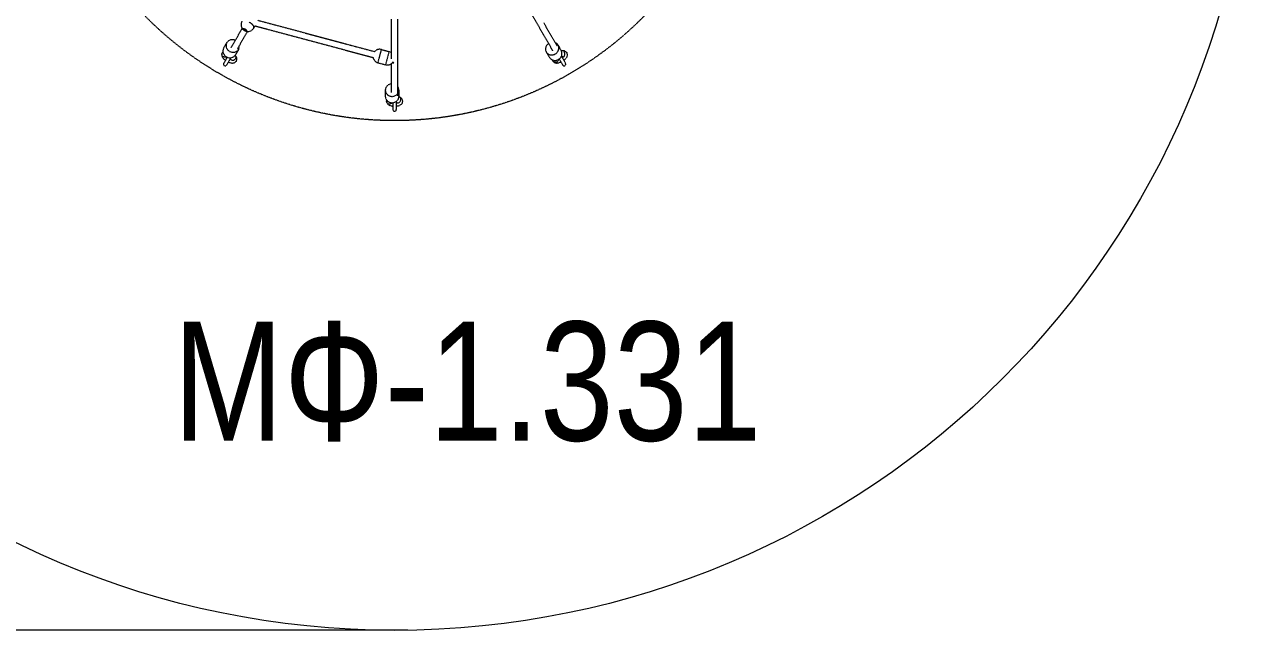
# Model space of a CAD drawing. Header units: millimetres. Extents: x -3258 to 2627, y -2324 to 2736.
# Drawn here: x -992 to 2627, y -2324 to -542 of the extents above; entities that cross this region are included whole.
import ezdxf

# ---------------------------------------------------------------- set-up
doc = ezdxf.new("R2010")
doc.units = ezdxf.units.MM
doc.linetypes.add('HIDDEN', pattern=[1.905, 1.27, -0.635])
for name, color, linetype in [('DIKOM_АРТИКУЛ', 7, 'Continuous'), ('DIKOM_ЗОНА', 90, 'Continuous'), ('DIKOM_ОБЪЕКТ', 7, 'Continuous'), ('DIKOM_РАЗМЕР_ЗОНА', 7, 'Continuous')]:
    doc.layers.add(name, color=color, linetype=linetype)
doc.styles.add('style1', font='arialbd.ttf', dxfattribs={"width": 0.8})
doc.dimstyles.new('1-50', dxfattribs={"dimtxt": 300, "dimasz": 200, "dimexe": 100, "dimexo": 0, "dimgap": 100, "dimtad": 1, "dimtxsty": 'style1', "dimcen": 200, "dimclrd": 7, "dimclre": 7, "dimclrt": 7, "dimadec": 1, "dimazin": 2, "dimtfac": 1, "dimtmove": 0, "dimatfit": 2, "dimfxl": 0, "dimlwd": 25, "dimlwe": 18, "dimarcsym": 0})

# ---------------------------------------------------------------- blocks, each defined once
blk = doc.blocks.new('*D0')
at = {"layer": 'Defpoints', "color": 0, "transparency": 16777216}
for p in [(79.2, 2735.4), (-2782.1, -2324.2), (135.4, -2324.2)]:
    blk.add_point(p, dxfattribs=at)
at = {"layer": 'DIKOM_РАЗМЕР_ЗОНА', "color": 7, "lineweight": 18, "transparency": 16777216}
for p, q in [((79.2, 2735.4), (-2882.1, 2735.4)), ((135.4, -2324.2), (-2882.1, -2324.2))]:
    blk.add_line(p, q, dxfattribs=at)
at = {"layer": 'DIKOM_РАЗМЕР_ЗОНА', "color": 7, "lineweight": 25, "transparency": 16777216}
blk.add_line((-2782.1, 2535.4), (-2782.1, -2124.2), dxfattribs=at)
at = {"layer": 'DIKOM_РАЗМЕР_ЗОНА', "color": 7, "transparency": 16777216}
for points in [[(-2815.4, 2535.4), (-2748.7, 2535.4), (-2782.1, 2735.4)], [(-2815.4, -2124.2), (-2748.7, -2124.2), (-2782.1, -2324.2)]]:
    blk.add_solid(points, dxfattribs=at)
at = {"layer": 'DIKOM_РАЗМЕР_ЗОНА', "color": 7, "transparency": 16777216, "insert": (-3060.8, 349.1), "char_height": 300, "attachment_point": 5, "rotation": 90, "style": 'style1'}
blk.add_mtext('{\\fArial|b0|i0|c204|p34;\\H1.16667x;5060}', dxfattribs=at)

msp = doc.modelspace()

# ---------------------------------------------------------------- linework, layer by layer
at = {"layer": 'DIKOM_ЗОНА', "color": 3, "lineweight": 15}
msp.add_circle((96.51, 205.505), 2530, dxfattribs=at)
at = {"layer": 'DIKOM_ОБЪЕКТ', "color": 7, "linetype": 'HIDDEN', "lineweight": 15}
for p, q in [((562.38, -619.406), (454.565, -432.666)), ((-306.161, -529.167), (37.772, -621.324)), ((87.51, -642.711), (87.51, -526.195)), ((105.51, -751.675), (105.51, -526.01)), ((574.354, -604.146), (535.802, -537.372)), ((-384.949, -610.406), (-352.034, -553.396)), ((-365.746, -613.146), (-336.354, -562.236)), ((-345.586, -554.122), (-345.49, -554.02)), ((-340.566, -556.863), (-340.606, -556.997)), ((-314.144, -545.663), (-317.929, -552.219)), ((-314.144, -545.663), (33.113, -638.71)), ((-406.678, -611.042), (-408.899, -617.933)), ((-397.356, -594.896), (-406.678, -611.042)), ((-362.715, -614.896), (-372.037, -631.042)), ((577.385, -602.396), (586.707, -618.542)), ((-408.555, -621.292), (-410.768, -625.125)), ((-407.252, -642.064), (-401.547, -647.127)), ((-396.21, -637.911), (-406.583, -655.877)), ((-387.058, -642.058), (-397.923, -660.877)), ((-385.504, -644.949), (-388.39, -639.581)), ((-374.107, -644.699), (-371.076, -641.305)), ((-370.829, -634.526), (-372.524, -631.58)), ((-368.242, -639.665), (-370.829, -634.526)), ((47.579, -654.104), (57.996, -615.225)), ((57.996, -615.225), (80.213, -621.178)), ((80.213, -621.178), (69.795, -660.057)), ((542.744, -622.396), (552.066, -638.542)), ((560.291, -645.789), (562.218, -649.125)), ((578.682, -644.527), (578.125, -647.455)), ((580.708, -643.152), (590.942, -660.877)), ((592.017, -637.158), (586.249, -636.983)), ((590.328, -619.237), (587.031, -619.232)), ((588.737, -637.058), (599.602, -655.877)), ((596.072, -619.567), (590.328, -619.237)), ((596.075, -622.841), (593.784, -620.244)), ((47.579, -654.104), (69.795, -660.057)), ((87.51, -741.824), (87.51, -656.323)), ((90.027, -653.96), (91.272, -654.294)), ((69.01, -734.595), (69.01, -753.239)), ((111.798, -755.652), (108.934, -753.993)), ((109.01, -734.595), (109.01, -753.239)), ((116.607, -758.809), (111.798, -755.652)), ((114.973, -761.647), (114.287, -758.252)), ((72.51, -763.593), (72.51, -767.481)), ((91.51, -771.543), (91.51, -792.02)), ((104.3, -772.016), (99.371, -768.967)), ((101.51, -770.29), (101.51, -792.02))]:
    msp.add_line(p, q, dxfattribs=at)
for points in [[(-352.787, -532.094), (-354.091, -534.802), (-355.003, -537.787), (-355.442, -540.874), (-355.411, -543.855), (-354.998, -546.55), (-354.294, -548.972), (-353.355, -551.163), (-352.22, -553.142), (-350.911, -554.928), (-349.583, -556.393), (-348.237, -557.621), (-346.854, -558.675), (-345.42, -559.585)], [(-317.929, -552.219), (-317.662, -551.643), (-317.425, -550.336), (-317.588, -548.846), (-318.149, -547.207), (-319.094, -545.455), (-320.402, -543.629), (-322.044, -541.77), (-323.984, -539.92), (-326.178, -538.12), (-328.577, -536.41), (-331.127, -534.828)], [(-345.323, -559.416), (-346.284, -558.807), (-347.163, -558.139), (-347.924, -557.438), (-348.539, -556.73), (-348.983, -556.044), (-349.239, -555.404), (-349.297, -554.839), (-349.155, -554.368), (-348.818, -554.009), (-348.3, -553.776), (-347.617, -553.678), (-347.277, -553.679)], [(-347.277, -553.679), (-346.802, -553.719), (-345.881, -553.898)], [(-345.881, -553.898), (-344.893, -554.206), (-343.875, -554.633), (-342.866, -555.161)], [(-343.701, -556.606), (-344.173, -556.307), (-344.606, -555.978), (-344.981, -555.633), (-345.283, -555.284), (-345.501, -554.947), (-345.628, -554.632), (-345.656, -554.354), (-345.586, -554.122)], [(-345.42, -559.585), (-343.992, -560.335), (-342.517, -560.965), (-340.972, -561.483), (-339.335, -561.885), (-337.546, -562.162), (-335.65, -562.279), (-333.732, -562.216), (-331.799, -561.964), (-329.827, -561.507), (-327.775, -560.798), (-325.617, -559.767), (-323.438, -558.372), (-321.39, -556.645), (-319.512, -554.563), (-317.929, -552.219)], [(-339.377, -558.24), (-339.206, -558.533), (-338.95, -559.173), (-338.892, -559.739), (-339.035, -560.21), (-339.371, -560.569), (-339.89, -560.802), (-340.572, -560.9), (-341.388, -560.859), (-342.308, -560.68), (-343.296, -560.371), (-344.314, -559.944), (-345.323, -559.416)], [(-340.606, -556.997), (-340.772, -557.173), (-341.027, -557.288), (-341.363, -557.336), (-341.764, -557.316), (-342.217, -557.228), (-342.703, -557.076), (-343.204, -556.866), (-343.701, -556.606)], [(-342.866, -555.161), (-341.905, -555.77), (-341.026, -556.439)], [(-341.026, -556.439), (-340.265, -557.14), (-339.65, -557.848), (-339.377, -558.24)], [(-397.356, -594.896), (-399.577, -601.787), (-398.822, -609.151), (-395.208, -615.867), (-389.284, -620.913)], [(-372.225, -588.367), (-378.12, -586.27), (-385.744, -586.498), (-392.499, -589.527), (-397.356, -594.896)], [(-389.284, -620.913), (-381.951, -623.521), (-374.327, -623.293), (-367.573, -620.264), (-362.715, -614.896)], [(-362.715, -614.896), (-360.495, -608.005), (-360.839, -604.645)], [(549.572, -597.222), (548.221, -598.139), (545.917, -600.252), (543.961, -602.664), (542.402, -605.315), (541.278, -608.14), (540.616, -611.071), (540.433, -614.034), (540.734, -616.956), (541.51, -619.767), (542.744, -622.396)], [(560.441, -631.207), (563.507, -630.72), (566.489, -629.781), (569.312, -628.413), (571.908, -626.652), (574.212, -624.539), (576.168, -622.128), (577.727, -619.476), (578.851, -616.651), (579.513, -613.72), (579.695, -610.757), (579.395, -607.835), (578.618, -605.024), (577.385, -602.396)], [(577.385, -602.396), (575.725, -600.013), (573.679, -597.935), (571.299, -596.214), (569.159, -595.148)], [(-410.768, -625.125), (-412.136, -628.995), (-412.031, -633.356), (-410.378, -637.758), (-407.252, -642.064)], [(-398.373, -637.142), (-402.68, -638.118), (-407.135, -636.833), (-410.475, -633.618), (-411.804, -629.332), (-410.768, -625.125)], [(-408.899, -617.933), (-408.144, -625.297), (-404.53, -632.013), (-398.605, -637.059), (-391.273, -639.667)], [(-392.804, -652.012), (-388.323, -653.846), (-382.223, -655.05), (-377.013, -654.707), (-372.616, -652.806), (-369.196, -649.121)], [(-391.273, -639.667), (-383.649, -639.439), (-376.894, -636.41), (-372.037, -631.042)], [(-385.504, -644.949), (-382.328, -646.945), (-378.225, -646.763), (-374.107, -644.699)], [(-371.076, -641.305), (-369.946, -637.491), (-370.829, -634.526)], [(-369.196, -649.121), (-367.774, -644.861), (-368.242, -639.665)], [(542.744, -622.396), (544.404, -624.778), (546.449, -626.856), (548.83, -628.578), (551.488, -629.901), (554.356, -630.793), (557.365, -631.232), (560.441, -631.207)], [(552.066, -638.542), (553.726, -640.924), (555.771, -643.002)], [(555.771, -643.002), (558.152, -644.724), (560.809, -646.047), (563.678, -646.939), (566.687, -647.378), (569.763, -647.353), (572.829, -646.866), (575.811, -645.927), (578.634, -644.559), (581.23, -642.798)], [(578.125, -647.455), (575.803, -650.651), (572.335, -652.654), (568.406, -653.066), (564.795, -651.807), (562.218, -649.125)], [(562.218, -649.125), (564.885, -652.245), (568.715, -654.335), (573.353, -655.104), (578.645, -654.55)], [(581.23, -642.798), (583.534, -640.685), (585.489, -638.274), (587.049, -635.622), (588.173, -632.797), (588.835, -629.866), (589.017, -626.903), (588.717, -623.981), (587.94, -621.17), (586.707, -618.542)], [(593.784, -620.244), (590.976, -619.223), (590.328, -619.237)], [(592.017, -637.158), (594.139, -636.417), (596.321, -634.033), (597.483, -630.493), (597.395, -626.499), (596.075, -622.841)], [(594.484, -647.012), (598.313, -644.048), (602.405, -639.367), (604.714, -634.684), (605.266, -629.926), (603.784, -625.121)], [(603.784, -625.121), (600.806, -621.759), (596.072, -619.567)], [(91.272, -654.294), (92.716, -654.52), (94.345, -654.459)], [(94.345, -654.459), (91.581, -652.095), (91.356, -651.793)], [(578.645, -654.55), (585.882, -652.141), (585.894, -652.134)], [(87.51, -716.178), (87.164, -716.178), (83.536, -716.805), (80.095, -718.038), (76.957, -719.835), (74.229, -722.135), (72.005, -724.858), (70.36, -727.914), (69.35, -731.197), (69.01, -734.595)], [(69.01, -734.595), (69.35, -737.994), (70.36, -741.277), (72.005, -744.332), (74.229, -747.056), (76.957, -749.355), (80.095, -751.152), (83.536, -752.385), (87.164, -753.012), (90.855, -753.012)], [(69.01, -753.239), (69.35, -756.637), (70.36, -759.92), (72.005, -762.976)], [(90.855, -753.012), (94.483, -752.385), (97.924, -751.152), (101.062, -749.355), (103.79, -747.056), (106.014, -744.332)], [(103.79, -765.699), (106.014, -762.976), (107.659, -759.92), (108.669, -756.637), (109.01, -753.239)], [(109.01, -734.595), (108.669, -731.197), (107.659, -727.914), (106.014, -724.858), (105.51, -724.241)], [(106.014, -744.332), (107.659, -741.277), (108.669, -737.994), (109.01, -734.595)], [(114.287, -758.252), (112.366, -755.963), (111.798, -755.652)], [(120.51, -767.475), (119.611, -763.076), (116.607, -758.809)], [(72.005, -762.976), (74.229, -765.699), (76.957, -767.999), (80.095, -769.796), (83.536, -771.029), (87.164, -771.656), (90.855, -771.656), (94.483, -771.029), (97.924, -769.796)], [(72.51, -767.481), (73.259, -771.516), (75.531, -775.241), (79.164, -778.226), (84.023, -780.392)], [(89.132, -771.656), (87.121, -773.988), (83.512, -775.595), (79.507, -775.595), (75.898, -773.988), (73.401, -771.092), (72.51, -767.481)], [(84.023, -780.392), (91.496, -781.924), (91.51, -781.925)], [(97.924, -769.796), (101.062, -767.999), (103.79, -765.699)], [(101.51, -781.783), (106.308, -781.131), (112.192, -779.124), (116.533, -776.222), (119.39, -772.377), (120.51, -767.475)], [(104.3, -772.016), (106.508, -772.436), (109.59, -771.462), (112.366, -768.978), (114.287, -765.474), (114.973, -761.647)]]:
    msp.add_lwpolyline(points, dxfattribs=at)
msp.add_circle((96.51, 205.505), 1030, dxfattribs=at)
for centre, radius, start, end in [((52.788, -634.665), 20.125, 75, 138.3775), ((52.788, -634.665), 20.125, 191.6225, 255), ((75.004, -640.618), 20.125, 51.538721, 75), ((-402.253, -658.377), 5, 150, 330), ((75.004, -640.618), 20.125, 255, 318.387059), ((595.272, -658.377), 5, 210, 30), ((96.51, -792.02), 5, 180, 0)]:
    msp.add_arc(centre, radius, start, end, dxfattribs=at)

# ---------------------------------------------------------------- texts
at = {"layer": 'DIKOM_АРТИКУЛ', "insert": (-555.839, -1416.005), "char_height": 350, "width": 1759.4069, "attachment_point": 1, "style": 'style1'}
msp.add_mtext('{\\fArial|b0|i0|c204|p34;МФ-1.331}', dxfattribs=at)

# ---------------------------------------------------------------- dimensions: what is measured, and where the dimension line sits
at = {"layer": 'DIKOM_РАЗМЕР_ЗОНА'}
dim = msp.add_linear_dim(base=(-2782.066, -2324.196), p1=(79.227, 2735.446), p2=(135.389, -2324.196), angle=90, text='{\\fArial|b0|i0|c204|p34;\\H1.16667x;5060}', dimstyle='1-50', dxfattribs=at)
dim.commit()
dim.dimension.update_dxf_attribs({"geometry": '*D0', "text_midpoint": (-2782.066, 349.118), "dimtype": 160})

doc.saveas('drawing.dxf')
